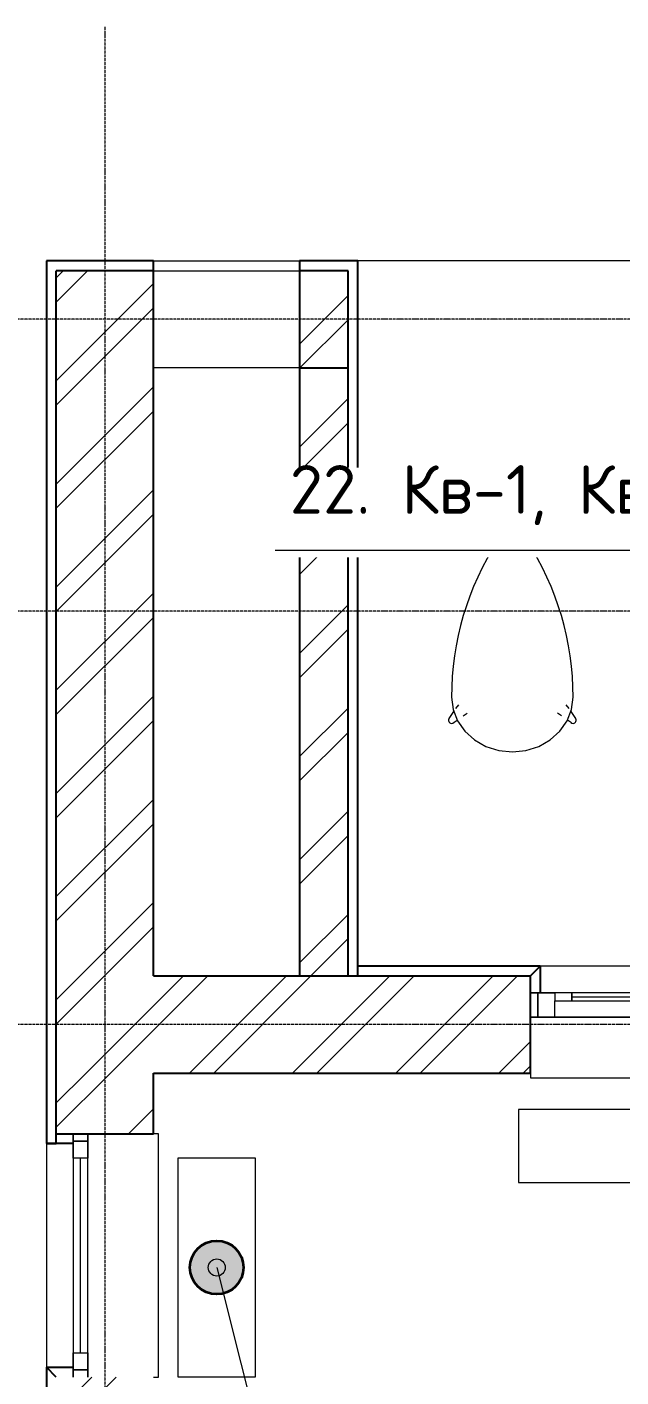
# Model space of a CAD drawing. Header units: millimetres. Extents: x -5016 to 62892, y -6019 to 88916.
# Drawn here: x -320 to 2122, y 12350 to 17902 of the extents above; entities that cross this region are included whole.
import ezdxf
from ezdxf.enums import TextEntityAlignment as Align

# ---------------------------------------------------------------- set-up
doc = ezdxf.new("R2010")
doc.units = ezdxf.units.MM
doc.linetypes.add('Осевая 12-2-2', pattern=[16, 12, -2, 0, -2])
for name, color, linetype, lineweight in [('A-FLOR', 9, 'Continuous', 13), ('A-GLAZ', 8, 'Continuous', 13), ('A-WALL', 8, 'Continuous', 13), ('A-WALL-PATT', 8, 'Continuous', 13), ('I-FURN', 9, 'Continuous', 13), ('S-GRID', 8, 'Continuous', 13), ('АР_подложка', 8, 'Continuous', 13), ('ОВ_выноски', 7, 'Continuous', 18), ('ОВ_марки', 7, 'Continuous', 18), ('ТЗ_контекст', 8, 'Continuous', 18), ('ТЗ_ЭОМ', 1, 'Continuous', 35)]:
    doc.layers.add(name, color=color, linetype=linetype, lineweight=lineweight)
doc.styles.add('GOST', font='isocpeur.ttf', dxfattribs={"width": 0.9})
pattern_1 = [(45, (0, 0), (-212.132, 212.132), []), (45, (0, 100), (-212.132, 212.132), [])]

# ---------------------------------------------------------------- blocks, each defined once
blk = doc.blocks.new('INT 20 Окно Прямоугольник 1ст - INT 20 Окно Прямоугольник 1ст 1000-3000h-1568821-Этаж 1 - Планировка')
at = {"layer": 'A-GLAZ'}
for p, q in [((460, 240), (-460, 240)), ((-500, 130), (-400, 130)), ((-470, 130), (-500, 130)), ((-470, 70), (-470, 130)), ((-400, 130), (-470, 130)), ((-470, 130), (-470, 70)), ((400, 130), (500, 130)), ((470, 130), (400, 130)), ((500, 130), (470, 130)), ((470, 130), (470, 70)), ((470, 70), (470, 130)), ((-500, 70), (-470, 70)), ((-400, 70), (-500, 70)), ((-470, 70), (-400, 70)), ((500, 70), (400, 70)), ((400, 70), (470, 70)), ((470, 70), (500, 70)), ((-500, -200), (-500, -220)), ((-500, -220), (500, -220)), ((500, -220), (500, -200))]:
    blk.add_line(p, q, dxfattribs=at)
blk = doc.blocks.new('INT 20 Откосы окон снаружи Прямоугольник - INT 20 Откосы окон снаружи Прямоугольник-1566574-Этаж 1 - Планировка')
at = {"layer": 'A-WALL', "lineweight": 25}
for p, q in [((-476.7, 30), (-476.7, -80)), ((443.3, -80), (443.3, 30))]:
    blk.add_line(p, q, dxfattribs=at)
blk = doc.blocks.new('INT 20 Створка - 05_ Правое поворотно-откидное-1566575-Этаж 1 - Планировка')
at = {"layer": 'A-GLAZ'}
for p, q in [((400, 30), (-400, 30)), ((-400, 30), (-400, -30)), ((400, 30), (-400, 30)), ((-400, 30), (-400, -30)), ((400, -30), (400, 30)), ((400, -30), (400, 30)), ((-400, 0), (400, 0)), ((-400, -30), (400, -30)), ((-400, -30), (400, -30))]:
    blk.add_line(p, q, dxfattribs=at)
blk = doc.blocks.new('INT 20 Окно раздвижное 3ст - INT 20 Окно раздвижное 3ст 4200-3000-1568881-Этаж 1 - Планировка')
at = {"layer": 'A-GLAZ'}
for p, q in [((2960, 240), (-2960, 240)), ((-3000, 130), (-2900, 130)), ((-2970, 130), (-3000, 130)), ((-2970, 30), (-2970, 130)), ((-2900, 130), (-2970, 130)), ((-2970, 130), (-2970, 30)), ((-2900, 130), (-2970, 130)), ((-2970, 130), (-2970, 30)), ((-2830, 130), (-2900, 130)), ((-2900, 130), (-2900, 96.7)), ((-2830, 96.7), (-2830, 130)), ((-990, 130), (-2830, 130)), ((-2830, 130), (-2830, 96.7)), ((-2830, 113.3), (-990, 113.3)), ((-920, 130), (-990, 130)), ((-990, 130), (-990, 96.7)), ((-990, 96.7), (-990, 130)), ((-920, 96.7), (-920, 130)), ((-920, 130), (3000, 130)), ((2970, 130), (-920, 130)), ((2900, 130), (2900, 63.3)), ((2970, 130), (2900, 130)), ((3000, 130), (2970, 130)), ((2970, 130), (2970, 30)), ((2970, 30), (2970, 130)), ((2970, 30), (2970, 130)), ((-2900, 96.7), (-2830, 96.7)), ((-2900, 30), (-2900, 96.7)), ((-2830, 96.7), (-990, 96.7)), ((-920, 96.7), (-990, 96.7)), ((-990, 96.7), (-990, 63.3)), ((-990, 96.7), (-920, 96.7)), ((-990, 63.3), (-920, 63.3)), ((-920, 63.3), (-920, 96.7)), ((920, 96.7), (-920, 96.7)), ((-920, 96.7), (-920, 63.3)), ((-920, 80), (920, 80)), ((-920, 63.3), (920, 63.3)), ((990, 96.7), (920, 96.7)), ((920, 96.7), (920, 63.3)), ((920, 63.3), (920, 96.7)), ((920, 63.3), (990, 63.3)), ((990, 63.3), (920, 63.3)), ((920, 63.3), (920, 30)), ((990, 63.3), (990, 96.7)), ((990, 30), (990, 63.3)), ((2830, 63.3), (990, 63.3)), ((990, 63.3), (990, 30)), ((2900, 63.3), (2830, 63.3)), ((2830, 63.3), (2830, 30)), ((2830, 30), (2830, 63.3)), ((2900, 30), (2900, 63.3)), ((-3000, 30), (-2970, 30)), ((920, 30), (-3000, 30)), ((-2970, 30), (920, 30)), ((-2970, 30), (-2900, 30)), ((920, 30), (990, 30)), ((990, 46.7), (2830, 46.7)), ((990, 30), (2830, 30)), ((2830, 30), (2900, 30)), ((3000, 30), (2900, 30)), ((2900, 30), (2970, 30)), ((2900, 30), (2970, 30)), ((2970, 30), (3000, 30)), ((-3000, -200), (-3000, -220)), ((-3000, -220), (3000, -220)), ((1850, -240), (1880, -210)), ((3000, -220), (3000, -200)), ((1850, -240), (1880, -270)), ((1850, -240), (1970, -240))]:
    blk.add_line(p, q, dxfattribs=at)
blk = doc.blocks.new('INT 20 Откосы окон снаружи Прямоугольник - INT 20 Откосы окон снаружи Прямоугольник-1566591-Этаж 1 - Планировка')
at = {"layer": 'A-WALL', "lineweight": 25}
for p, q in [((-2976.7, 30), (-2976.7, -80)), ((2943.3, -80), (2943.3, 30))]:
    blk.add_line(p, q, dxfattribs=at)
blk = doc.blocks.new('INT Стол дизайнерский 5 - INT Стол дизайнерский 5-1565017-Этаж 1 - Планировка')
at = {"layer": 'I-FURN'}
for p, q in [((-330.3, 242.9), (-319, 226.7)), ((-312.9, 260.3), (-284.1, 240.2)), ((-272, 231.9), (-255.7, 220.5)), ((-301.9, 202), (-290.5, 185.7)), ((384, 21.1), (364.5, 24.6)), ((384, -21.1), (364.5, -24.6)), ((-301.9, -202), (-290.5, -185.7)), ((-255.7, -220.5), (-272, -231.9)), ((-330.3, -242.9), (-319, -226.7)), ((-284.1, -240.2), (-312.9, -260.3))]:
    blk.add_line(p, q, dxfattribs=at)
at = {"layer": 'I-FURN', "flags": 128}
blk.add_lwpolyline([(-225, 250), (-275.1, 243.7), (-322.6, 225.2), (-365.3, 195.5), (-400.9, 155.9), (-427.7, 108.5), (-444.4, 55.6), (-450, 0), (-444.4, -55.6), (-427.7, -108.5), (-400.9, -155.9), (-365.3, -195.5), (-322.6, -225.2), (-275.1, -243.7), (-225, -250)], dxfattribs=at)
at = {"layer": 'I-FURN'}
for centre, radius, start, end in [((-320, 250), 12.5, 45, 180), ((-320, 250), 12.5, 180, 225), ((-225, -935.1), 1185.1, 57.1055, 90), ((379.8, 0), 71.5, 0, 57.1055), ((379.8, 0), 71.5, 302.8945, 0), ((-225, 935.1), 1185.1, 270, 302.8945), ((-320, -250), 12.5, 135, 180), ((-320, -250), 12.5, 180, 315)]:
    blk.add_arc(centre, radius, start, end, dxfattribs=at)
blk = doc.blocks.new('АР_plan1')
at = {"layer": 'A-WALL-PATT', "lineweight": 9}
h = blk.add_hatch(dxfattribs=at)
h.set_pattern_fill('FP_1', color=256, style=0, pattern_type=2)
h.set_pattern_definition(pattern_1)
h.paths.add_polyline_path([(1968.2, 21172.6), (2368.2, 21172.6), (2368.2, 21572.6), (1968.2, 21572.6), (1968.2, 21322.8)])
h.paths.add_polyline_path([(2968.2, 21172.6), (3168.2, 21172.6), (3168.2, 21572.6), (2968.2, 21572.6), (2968.2, 21322.8)])
h = blk.add_hatch(dxfattribs=at)
h.set_pattern_fill('FP_1', color=256, style=0, pattern_type=2)
h.set_pattern_definition(pattern_1)
h.paths.add_polyline_path([(2368.2, 18672.6), (2368.2, 21172.6), (1968.2, 21172.6), (1968.2, 18672.6)])
h = blk.add_hatch(dxfattribs=at)
h.set_pattern_fill('FP_1', color=256, style=0, pattern_type=2)
h.set_pattern_definition(pattern_1)
h.paths.add_polyline_path([(3168.2, 18672.6), (3168.2, 21172.6), (2968.2, 21172.6), (2968.2, 18672.6)])
h = blk.add_hatch(dxfattribs=at)
h.set_pattern_fill('FP_1', color=256, style=0, pattern_type=2)
h.set_pattern_definition(pattern_1)
h.paths.add_polyline_path([(11868.2, 18272.6), (11868.2, 18672.6), (9918.2, 18672.6), (9918.2, 18272.6), (11680.5, 18272.6)])
h.paths.add_polyline_path([(3918.2, 18272.6), (3918.2, 18672.6), (1968.2, 18672.6), (1968.2, 18272.6), (3376.8, 18272.6)])
h = blk.add_hatch(dxfattribs=at)
h.set_pattern_fill('FP_1', color=256, style=0, pattern_type=2)
h.set_pattern_definition(pattern_1)
h.paths.add_polyline_path([(2368.2, 4472.6), (2368.2, 11372.6), (1968.2, 11372.6), (1968.2, 4472.6)])
h.paths.add_polyline_path([(2368.2, 12372.6), (2368.2, 17022.6), (1968.2, 17022.6), (1968.2, 12372.6)])
h.paths.add_polyline_path([(2368.2, 18022.6), (2368.2, 18272.6), (1968.2, 18272.6), (1968.2, 18022.6)])
at = {"layer": 'A-FLOR'}
blk.add_line((10628.2, 21612.6), (3208.2, 21612.6), dxfattribs=at)
at = {"layer": 'A-WALL', "lineweight": 25}
for p, q in [((1928.2, 21612.6), (1928.2, 17982.6)), ((2368.2, 21612.6), (1928.2, 21612.6)), ((2368.2, 18672.6), (2368.2, 21612.6)), ((2968.2, 21612.6), (2968.2, 18672.6)), ((3208.2, 21612.6), (2968.2, 21612.6)), ((3208.2, 18672.6), (3208.2, 21612.6)), ((2368.2, 21572.6), (1968.2, 21572.6)), ((1968.2, 17982.6), (1968.2, 21572.6)), ((3168.2, 21572.6), (2968.2, 21572.6)), ((3168.2, 18672.6), (3168.2, 21572.6)), ((2968.2, 21172.6), (3168.2, 21172.6)), ((3958.2, 18712.6), (3208.2, 18712.6)), ((3918.2, 18672.6), (3958.2, 18712.6)), ((2368.2, 18672.6), (3918.2, 18672.6)), ((3918.2, 18272.6), (3918.2, 18672.6)), ((2368.2, 18022.6), (2368.2, 18272.6)), ((2368.2, 18272.6), (3918.2, 18272.6)), ((1968.2, 18022.6), (2368.2, 18022.6)), ((1928.2, 17982.6), (1968.2, 17982.6)), ((1928.2, 17062.6), (1928.2, 12332.6)), ((1968.2, 17022.6), (1928.2, 17062.6))]:
    blk.add_line(p, q, dxfattribs=at)
at = {"layer": 'A-WALL'}
for p, q in [((2368.2, 21612.6), (2968.2, 21612.6)), ((2368.2, 21572.6), (2968.2, 21572.6)), ((2968.2, 21172.6), (2368.2, 21172.6))]:
    blk.add_line(p, q, dxfattribs=at)
at = {"layer": 'S-GRID', "color": 251, "linetype": 'Осевая 12-2-2', "true_color": 0x646464}
for p, q in [((2168.2, 22574.8), (2168.2, -1346.2)), ((23375.6, 21372.6), (-1176.1, 21372.6)), ((23375.6, 20172.6), (-1176.1, 20172.6)), ((23375.6, 18472.6), (-1176.1, 18472.6))]:
    blk.add_line(p, q, dxfattribs=at)
at = {"layer": 'A-GLAZ'}
blk.add_blockref('INT 20 Окно раздвижное 3ст - INT 20 Окно раздвижное 3ст 4200-3000-1568881-Этаж 1 - Планировка', (6918.2, 18472.6), dxfattribs=at)
at = {"layer": 'A-GLAZ', "rotation": 89.99999999999991}
for name, p in [('INT 20 Окно Прямоугольник 1ст - INT 20 Окно Прямоугольник 1ст 1000-3000h-1568821-Этаж 1 - Планировка', (2168.2, 17522.6)), ('INT 20 Створка - 05_ Правое поворотно-откидное-1566575-Этаж 1 - Планировка', (2068.2, 17522.6))]:
    blk.add_blockref(name, p, dxfattribs=at)
at = {"layer": 'A-WALL', "lineweight": 25}
blk.add_blockref('INT 20 Откосы окон снаружи Прямоугольник - INT 20 Откосы окон снаружи Прямоугольник-1566591-Этаж 1 - Планировка', (6934.9, 18682.6), dxfattribs=at)
at = {"layer": 'A-WALL', "lineweight": 25, "rotation": 89.99999999999991}
blk.add_blockref('INT 20 Откосы окон снаружи Прямоугольник - INT 20 Откосы окон снаружи Прямоугольник-1566574-Этаж 1 - Планировка', (1958.2, 17539.4), dxfattribs=at)
at = {"layer": 'I-FURN', "rotation": 89.99999999999997}
blk.add_blockref('INT Стол дизайнерский 5 - INT Стол дизайнерский 5-1565017-Этаж 1 - Планировка', (3843.2, 20043.4), dxfattribs=at)

msp = doc.modelspace()

# ---------------------------------------------------------------- block references
at = {"layer": 'АР_подложка'}
msp.add_blockref('АР_plan1', (-2168, -4673), dxfattribs=at)

# ---------------------------------------------------------------- next in the draw order: hatches: boundary and pattern name
at = {"layer": 'ОВ_выноски'}
h = msp.add_hatch(color=7, dxfattribs=at)
edge = h.paths.add_edge_path()
edge.add_arc((460, 12800), 35, 0, 360)
at = {"layer": 'ТЗ_ЭОМ'}
h = msp.add_hatch(color=1, dxfattribs=at)
edge = h.paths.add_edge_path()
edge.add_arc((460, 12800), 110, 0, 360)

# ---------------------------------------------------------------- next in the draw order: linework, layer by layer
at = {"layer": 'ОВ_выноски'}
msp.add_lwpolyline([(460, 12800), (1050, 10450)], dxfattribs=at)
msp.add_circle((460, 12800), 35, dxfattribs=at)
at = {"layer": 'ТЗ_контекст'}
for points in [[(1700, 13150), (3650, 13150), (3650, 13450), (1700, 13450)], [(300, 12350), (620, 12350), (620, 13250), (300, 13250)]]:
    msp.add_lwpolyline(points, close=True, dxfattribs=at)
at = {"layer": 'ТЗ_ЭОМ'}
msp.add_circle((460, 12800), 110, dxfattribs=at)

# ---------------------------------------------------------------- next in the draw order: wipeouts: each hides what was drawn before it
msp.add_wipeout([(700, 15720), (5780, 15720), (5780, 16090), (700, 16090)])

# ---------------------------------------------------------------- next in the draw order: linework, layer by layer
at = {"layer": 'ОВ_выноски'}
msp.add_lwpolyline([(700, 15750), (5780, 15750)], dxfattribs=at)

# ---------------------------------------------------------------- next in the draw order: texts
at = {"layer": 'ОВ_марки', "style": 'GOST'}
msp.add_text('22. Кв-1, Кв-2, Кв-3: блоки питания 24 В', height=200, dxfattribs=at).set_placement((760, 15840), align=Align.BOTTOM_LEFT)

doc.saveas('drawing.dxf')
